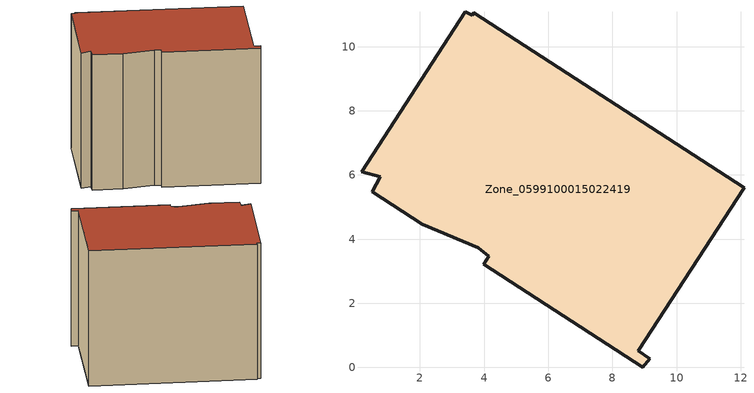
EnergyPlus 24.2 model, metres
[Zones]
Zone_0599100015022419
 floor ground (C_G): 3.63,10.97 3.68,11.05 12.1,5.6 8.81,0.52 9.17,0.28 8.95,0 4,3.22 4.14,3.46 3.82,3.73 2.08,4.46 0.51,5.48 0.77,5.94 0.18,6.09 3.42,11.09 z0.89
 wall outside (C_F): 4,3.22 8.95,0 9.17,0.28 8.81,0.52 12.1,5.6 3.68,11.05 3.63,10.97 3.42,11.09 0.18,6.09 0.77,5.94 0.51,5.48 2.08,4.46 3.82,3.73 4.14,3.46 4,3.22 z0.89:9.61
 roof outside (C_R): 2.08,4.46 3.82,3.73 4.14,3.46 4,3.22 8.95,0 9.17,0.28 8.81,0.52 12.1,5.6 3.68,11.05 3.63,10.97 3.42,11.09 0.18,6.09 0.77,5.94 0.51,5.48 z9.61
[BUILDING]
Pand.0599100015022419: North Axis=0; Terrain=City; Loads Convergence Tolerance Value=0.04; Temperature Convergence Tolerance Value=0.4; Solar Distribution=FullExterior; Maximum Number of Warmup Days=25; Minimum Number of Warmup Days=1
[Site:Location]
Rotterdam.The.Hague.AP_ZH_NLD Design_Conditions: Latitude=51.96; Longitude=4.45; Time Zone=1; Elevation=-4.5
[SITE:GROUNDTEMPERATURE:BUILDINGSURFACE]
18, 18, 18, 18, 18, 18, 18, 18, 18, 18, 18, 18
[MATERIAL] Thermal Absorptance=0.9; Solar Absorptance=0.7; Visible Absorptance=0.7
Name | Roughness | Thickness | Conductivity | Density | Specific Heat
G.TC.2006-2014 | MediumSmooth | 0.15 | 0.06 | 540 | 1210
F.TC.2006-2014 | Rough | 0.3 | 0.12 | 1920 | 840
R.TC.2006-2014 | MediumRough | 0.2 | 0.08 | 1500 | 1000
[CONSTRUCTION]
C_G: G.TC.2006-2014
C_F: F.TC.2006-2014
C_R: R.TC.2006-2014
[ZONE]
Zone_0599100015022419: Type=1; Multiplier=1; Ceiling Height=Autocalculate; Volume=Autocalculate; Floor Area=autocalculate; Part of Total Floor Area=Yes
[ZONEINFILTRATION:DESIGNFLOWRATE]
Infil_Zone_0599100015022419: Zone or ZoneList or Space or SpaceList=Zone_0599100015022419; Schedule=AlwaysOn; Design Flow Rate Calculation Method=Flow/Area; Flow Rate per Floor Area=0.0015; Constant Term Coefficient=1; Temperature Term Coefficient=0; Velocity Term Coefficient=0; Velocity Squared Term Coefficient=0
[HVACTEMPLATE:ZONE:IDEALLOADSAIRSYSTEM]
Zone_0599100015022419: Maximum Heating Supply Air Temperature=50; Minimum Cooling Supply Air Temperature=13; Maximum Heating Supply Air Humidity Ratio=0.0156; Minimum Cooling Supply Air Humidity Ratio=0.0077; Heating Limit=NoLimit; Cooling Limit=NoLimit; Dehumidification Control Type=ConstantSensibleHeatRatio; Cooling Sensible Heat Ratio=0.7; Dehumidification Setpoint=60; Humidification Control Type=None; Humidification Setpoint=30; Outdoor Air Method=None; Outdoor Air Flow Rate per Person=0.00944; Outdoor Air Flow Rate per Zone Floor Area=0; Outdoor Air Flow Rate per Zone=0; Demand Controlled Ventilation Type=None; Outdoor Air Economizer Type=NoEconomizer; Heat Recovery Type=None; Sensible Heat Recovery Effectiveness=0.7; Latent Heat Recovery Effectiveness=0.65
[ZONECONTROL:THERMOSTAT]
ThermostatControl_Zone_0599100015022419: Zone or ZoneList=Zone_0599100015022419; Control Type Schedule=DualSetpointControlType; Control 1=Thermostat_Zone_0599100015022419; Temperature Difference Between Cutout And Setpoint=0
[THERMOSTATSETPOINT:DUALSETPOINT]
Thermostat_Zone_0599100015022419: Heating Setpoint Temperature Schedule=HeatingSetpoint_Zone_0599100015022419; Cooling Setpoint Temperature Schedule=CoolingSetpoint_Zone_0599100015022419
[SCHEDULE:COMPACT]
HeatingSetpoint_Zone_0599100015022419: Through: 12/31, For: AllDays, Until: 24:00, 21
CoolingSetpoint_Zone_0599100015022419: Through: 12/31, For: AllDays, Until: 24:00, 24
DualSetpointControlType: Through: 12/31, For: AllDays, Until: 24:00, 4
AlwaysOn: Through: 12/31, For: AllDays, Until: 24:00, 1
